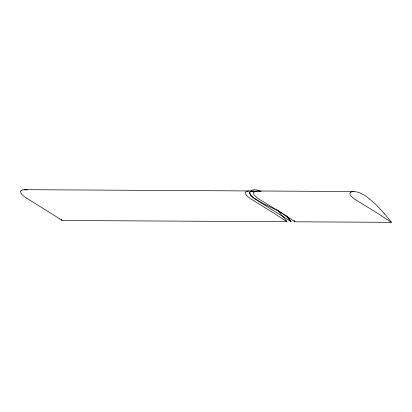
<?xml version="1.0" encoding="UTF-8"?>
<svg xmlns="http://www.w3.org/2000/svg" width="412" height="412" viewBox="0 0 412 412"><rect width="100%" height="100%" fill="white"/><g stroke="black" fill="none" stroke-linecap="round" stroke-linejoin="round"><path stroke-width="0.62" d="M20.626 191.683C20.76 194.722 24.375 196.498 26.641 198.167M245.511 192.945L245.65 194.078L246.422 195.355L249.935 198.368L274.433 213.483L286.778 221.661M253.545 192.991L253.679 194.124L254.456 195.401L257.964 198.414L282.467 213.524L294.812 221.708M349.922 193.532L350.061 194.665L350.833 195.942L354.346 198.955L378.783 214.029L391.189 222.248M253.596 192.759L253.617 192.692A1.591 0.912 -89.7 0 1 253.833 192.25L253.854 192.213A2.421 1.385 -89.7 0 1 253.931 192.116L253.947 192.095M349.973 193.3L349.994 193.233A1.591 0.912 -89.7 0 1 350.21 192.79L350.236 192.754A2.421 1.385 -89.7 0 1 350.308 192.662L350.324 192.636M21.027 190.787L21.012 190.808A2.421 1.385 -89.7 0 0 20.94 190.905L20.94 190.905A1.591 0.912 -89.7 0 0 20.693 191.379M245.912 192.054L245.897 192.074A2.421 1.385 -89.7 0 0 245.825 192.167L245.81 192.193A1.591 0.912 -89.7 0 0 245.578 192.641M251.016 191.338L253.426 190.957L256.563 191.379M261.079 191.359C257.654 189.855 251.052 188.027 249.538 192.904A2.271 1.298 -89.7 0 0 249.507 193.094L250.537 195.499L254.06 198.471L288.477 220.023A41.303 23.597 -89.7 0 1 289.358 220.636L291.006 221.749L285.794 215.172M27.254 189.999L23.227 189.757A18.437 10.532 -89.7 0 0 22.928 189.814M260.42 191.364L256.14 191.07A18.437 10.532 -89.7 0 0 255.847 191.122M254.405 191.91L250.96 191.05L248.112 191.024A18.437 10.532 -89.7 0 0 247.813 191.075M369.775 199.13C364.944 195.175 358.821 191.127 352.523 191.611A18.437 10.532 -89.7 0 0 352.224 191.662M62.078 220.482L286.963 221.744M294.997 221.79L391.374 222.331M24.282 189.669L249.167 190.936M257.201 190.983L353.578 191.523M61.877 220.389L59.076 218.417M59.014 218.375L26.739 198.229M369.801 199.15L376.748 205.439L383.948 213.107M277.204 209.909L277.477 210.213M277.611 210.357L283.322 217.021M383.979 213.143L384.906 214.214M384.968 214.286L385.447 214.853M385.915 215.409L387.759 217.644M294.034 220.43L294.256 220.703M61.115 219.122L62.016 220.271M286.227 220.662L284.095 217.989M294.312 220.775L294.93 221.579M286.283 220.729L286.901 221.538M283.379 217.088L283.636 217.412M388.166 218.149L388.737 218.87M388.835 219.004L391.312 222.125M287.689 216.609L289.471 219.102A25.158 14.374 -89.7 0 1 290.743 221.208L291.001 221.744M290.965 221.687C284.017 211.243 270.905 208.245 260.642 202.179C256.923 199.393 251.16 197.4 249.569 192.764A2.92 1.669 -89.7 0 1 249.615 192.62M249.559 192.497A4.527 2.585 -89.7 0 1 251.021 191.482M21.007 190.699A8.029 4.583 -89.7 0 1 22.928 189.947M245.892 191.961A8.029 4.583 -89.7 0 1 247.813 191.214M350.303 192.548A8.029 4.583 -89.7 0 1 352.224 191.801M253.921 192.007A8.029 4.583 -89.7 0 1 255.847 191.261"/></g></svg>
